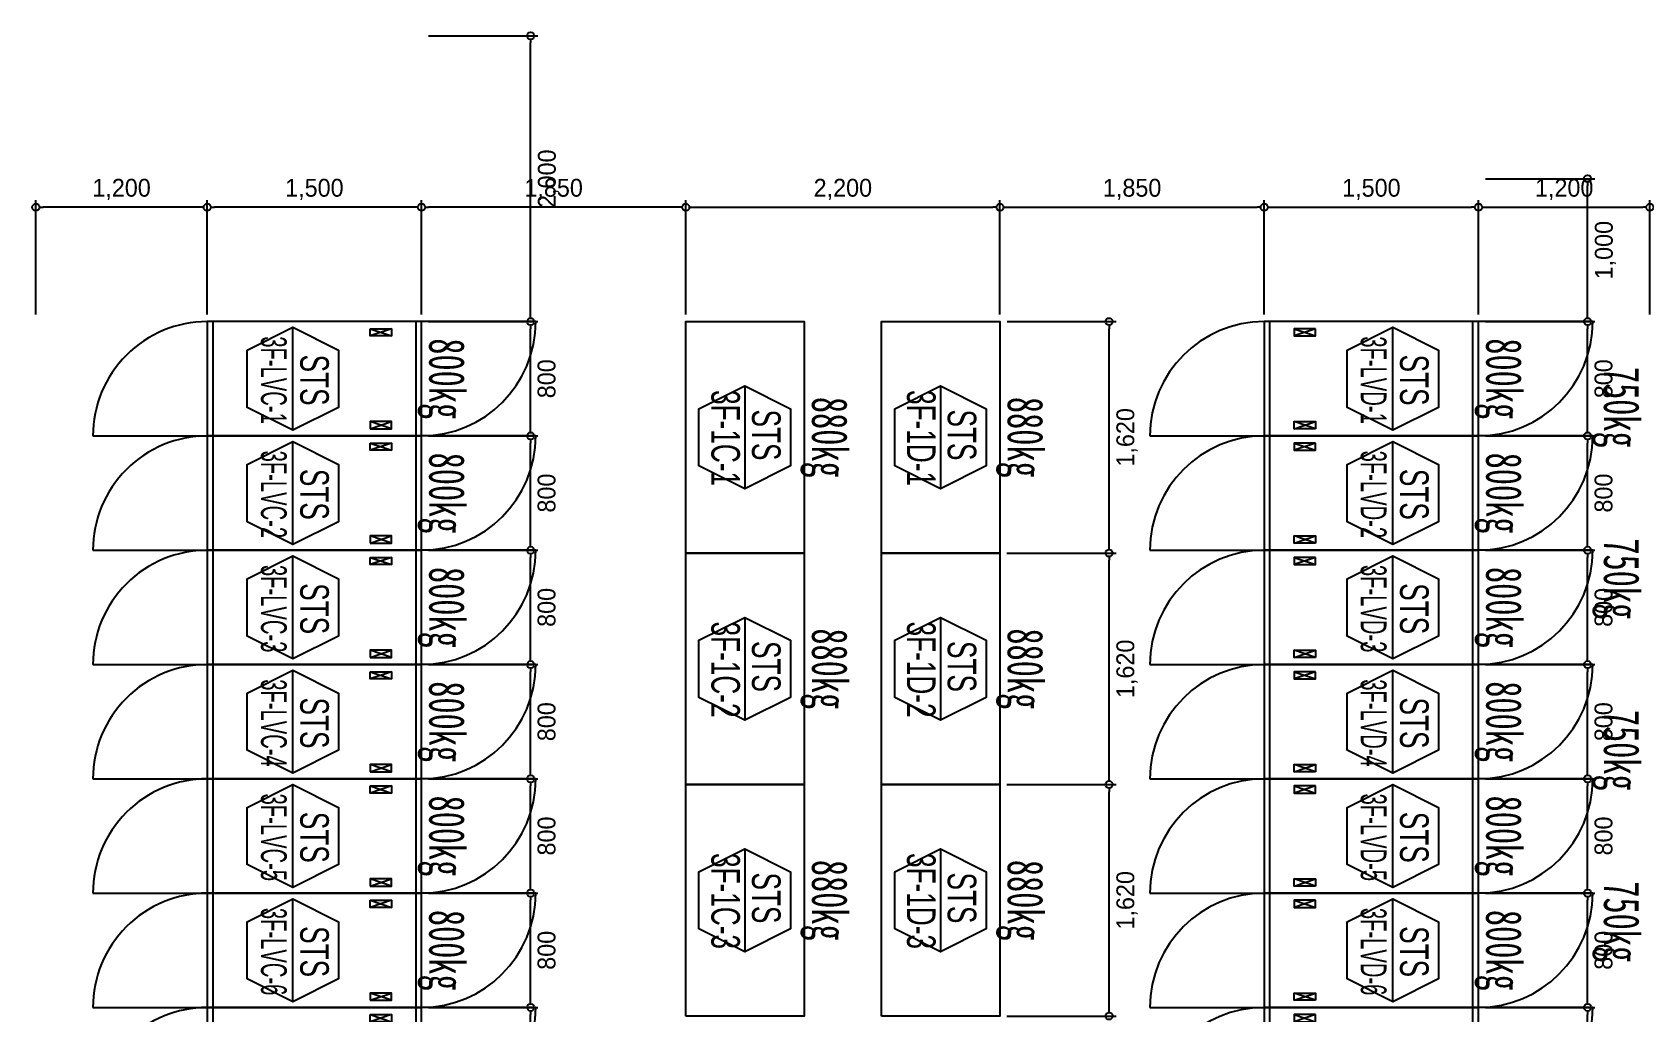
# Model space of a CAD drawing. Header units: millimetres. Extents: x 89978 to 501025, y -351975 to 837171.
# Drawn here: x 104129 to 115411, y 494075 to 500930 of the extents above; entities that cross this region are included whole.
import ezdxf
from ezdxf.enums import TextEntityAlignment as Align

# ---------------------------------------------------------------- set-up
doc = ezdxf.new("R2010")
doc.units = ezdxf.units.MM
doc.header["$LTSCALE"] = 150
doc.layers.get('Defpoints').update_dxf_attribs({"color": 150})
for name, color, linetype in [('------00 Switch Gear', 3, 'Continuous'), ('------00 Switch Gear_Number', 1, 'Continuous'), ('-----36 Dimension', 1, 'Continuous'), ('20251030_전기하중검토', 241, 'Continuous')]:
    doc.layers.add(name, color=color, linetype=linetype)
doc.styles.add('dd', font='')
doc.styles.add('ELEC', font='')
doc.styles.add('Gtx', font='')
doc.styles.get('dd').set_extended_font_data('DotumChe')
doc.styles.get('ELEC').set_extended_font_data('Dotum')
doc.styles.get('Gtx').set_extended_font_data('Dotum')
doc.dimstyles.new('ELEC', dxfattribs={"dimscale": 100, "dimtxt": 2, "dimasz": 1, "dimexe": 2, "dimexo": 1, "dimgap": 1, "dimtad": 1, "dimdec": 0, "dimrnd": 0.25, "dimzin": 9, "dimdsep": 32, "dimlunit": 6, "dimtxsty": 'ELEC', "dimblk": 'Z_DOT', "dimcen": 3, "dimclrd": 7, "dimclre": 7, "dimclrt": 3, "dimadec": 0, "dimazin": 0, "dimtfac": 1, "dimtdec": 0, "dimtix": 1, "dimtmove": 2, "dimatfit": 1, "dimfxl": 1, "dimarcsym": 0})

# ---------------------------------------------------------------- blocks, each defined once
blk = doc.blocks.new('STS-R')
blk.add_lwpolyline([(886994, -128588), (888614, -128588), (888614, -129418), (886994, -129418), (886994, -128588)])
blk = doc.blocks.new('_DOTBLANK')
at = {"color": 0, "linetype": 'ByBlock'}
blk.add_line((-0.5, 0), (-1, 0), dxfattribs=at)
blk.add_circle((0, 0), 0.5, dxfattribs=at)
blk = doc.blocks.new('*D905')
at = {"layer": '-----36 Dimension', "color": 0, "lineweight": -2, "transparency": 16777216}
for p, q in [((110954, 498905), (111718, 498905)), ((111668, 497335), (111668, 498855)), ((110952, 497285), (111718, 497285))]:
    blk.add_line(p, q, dxfattribs=at)
at = {"layer": 'Defpoints', "color": 0, "transparency": 16777216}
for p in [(110904, 498905, 0), (111668, 498905), (110902, 497285, 0)]:
    blk.add_point(p, dxfattribs=at)
at = {"layer": '-----36 Dimension', "color": 0, "lineweight": -2, "transparency": 16777216, "xscale": 50, "yscale": 50, "zscale": 50}
for p, rotation in [((111668, 498905), 90), ((111668, 497285), 270)]:
    blk.add_blockref('_DOTBLANK', p, dxfattribs=dict(at, rotation=rotation))
at = {"layer": '-----36 Dimension', "color": 0, "transparency": 16777216, "insert": (111793, 498095), "char_height": 125, "attachment_point": 5, "rotation": 90, "style": 'Gtx'}
blk.add_mtext('1,620', dxfattribs=at)
blk = doc.blocks.new('Z_DOT')
for p, q in [((-2, 0), (2, 0)), ((0, -2), (0, 2))]:
    blk.add_line(p, q)
for radius in [2.5, 1.25]:
    blk.add_circle((0, 0), radius)
blk = doc.blocks.new('*D906')
at = {"layer": '-----36 Dimension', "color": 0, "lineweight": -2, "transparency": 16777216}
for p, q in [((110954, 497285), (111718, 497285)), ((111668, 495715), (111668, 497235)), ((110952, 495665), (111718, 495665))]:
    blk.add_line(p, q, dxfattribs=at)
at = {"layer": 'Defpoints', "color": 0, "transparency": 16777216}
for p in [(110904, 497285, 0), (111668, 497285), (110902, 495665, 0)]:
    blk.add_point(p, dxfattribs=at)
at = {"layer": '-----36 Dimension', "color": 0, "lineweight": -2, "transparency": 16777216, "xscale": 50, "yscale": 50, "zscale": 50}
for p, rotation in [((111668, 497285), 90), ((111668, 495665), 270)]:
    blk.add_blockref('_DOTBLANK', p, dxfattribs=dict(at, rotation=rotation))
at = {"layer": '-----36 Dimension', "color": 0, "transparency": 16777216, "insert": (111793, 496475), "char_height": 125, "attachment_point": 5, "rotation": 90, "style": 'Gtx'}
blk.add_mtext('1,620', dxfattribs=at)
blk = doc.blocks.new('*D907')
at = {"layer": '-----36 Dimension', "color": 0, "lineweight": -2, "transparency": 16777216}
for p, q in [((110954, 495665), (111718, 495665)), ((111668, 494095), (111668, 495615)), ((110952, 494045), (111718, 494045))]:
    blk.add_line(p, q, dxfattribs=at)
at = {"layer": 'Defpoints', "color": 0, "transparency": 16777216}
for p in [(110904, 495665, 0), (111668, 495665), (110902, 494045, 0)]:
    blk.add_point(p, dxfattribs=at)
at = {"layer": '-----36 Dimension', "color": 0, "lineweight": -2, "transparency": 16777216, "xscale": 50, "yscale": 50, "zscale": 50}
for p, rotation in [((111668, 495665), 90), ((111668, 494045), 270)]:
    blk.add_blockref('_DOTBLANK', p, dxfattribs=dict(at, rotation=rotation))
at = {"layer": '-----36 Dimension', "color": 0, "transparency": 16777216, "insert": (111793, 494855), "char_height": 125, "attachment_point": 5, "rotation": 90, "style": 'Gtx'}
blk.add_mtext('1,620', dxfattribs=at)
blk = doc.blocks.new('800x1200')
at = {"layer": '------00 Switch Gear'}
for p, q in [((-1460, 0), (-1460, 800)), ((800, 800), (-42, 800)), ((-40, 0), (-40, 800)), ((-1290, 750), (-1140, 700)), ((-1140, 750), (-1290, 700)), ((-2300, 0), (-1458, 0)), ((-1290, 50), (-1140, 100)), ((-1140, 50), (-1290, 100))]:
    blk.add_line(p, q, dxfattribs=at)
for points in [[(0, 0), (0, 800), (-1500, 800), (-1500, 0)], [(-1140, 750), (-1290, 750), (-1290, 700), (-1140, 700)], [(-1140, 50), (-1290, 50), (-1290, 100), (-1140, 100)]]:
    blk.add_lwpolyline(points, close=True, dxfattribs=at)
for centre, start, end in [((-1500, 0), 90, 180), ((0, 800), 270, 0)]:
    blk.add_arc(centre, 800, start, end, dxfattribs=at)
blk = doc.blocks.new('*D1068')
at = {"layer": '-----36 Dimension', "color": 0, "lineweight": -2, "transparency": 16777216}
for p, q in [((105354, 498955), (105354, 499755)), ((106804, 499705), (105404, 499705)), ((106854, 498955), (106854, 499755))]:
    blk.add_line(p, q, dxfattribs=at)
at = {"layer": 'Defpoints', "color": 0, "transparency": 16777216}
for p in [(105354, 499705), (105354, 498905), (106854, 498905)]:
    blk.add_point(p, dxfattribs=at)
at = {"layer": '-----36 Dimension', "color": 0, "lineweight": -2, "transparency": 16777216, "xscale": 50, "yscale": 50, "zscale": 50, "rotation": 180}
blk.add_blockref('_DOTBLANK', (105354, 499705), dxfattribs=at)
at = {"layer": '-----36 Dimension', "color": 0, "lineweight": -2, "transparency": 16777216, "xscale": 50, "yscale": 50, "zscale": 50}
blk.add_blockref('_DOTBLANK', (106854, 499705), dxfattribs=at)
at = {"layer": '-----36 Dimension', "color": 0, "transparency": 16777216, "insert": (106104, 499830), "char_height": 125, "attachment_point": 5, "style": 'Gtx'}
blk.add_mtext('1,500', dxfattribs=at)
blk = doc.blocks.new('*D1069')
at = {"layer": '-----36 Dimension', "color": 0, "lineweight": -2, "transparency": 16777216}
for p, q in [((104154, 498955), (104154, 499755)), ((105304, 499705), (104204, 499705)), ((105354, 498955), (105354, 499755))]:
    blk.add_line(p, q, dxfattribs=at)
at = {"layer": 'Defpoints', "color": 0, "transparency": 16777216}
for p in [(104154, 499705), (104154, 498905), (105354, 498905)]:
    blk.add_point(p, dxfattribs=at)
at = {"layer": '-----36 Dimension', "color": 0, "lineweight": -2, "transparency": 16777216, "xscale": 50, "yscale": 50, "zscale": 50, "rotation": 180}
blk.add_blockref('_DOTBLANK', (104154, 499705), dxfattribs=at)
at = {"layer": '-----36 Dimension', "color": 0, "lineweight": -2, "transparency": 16777216, "xscale": 50, "yscale": 50, "zscale": 50}
blk.add_blockref('_DOTBLANK', (105354, 499705), dxfattribs=at)
at = {"layer": '-----36 Dimension', "color": 0, "transparency": 16777216, "insert": (104754, 499830), "char_height": 125, "attachment_point": 5, "style": 'Gtx'}
blk.add_mtext('1,200', dxfattribs=at)
blk = doc.blocks.new('*D1070')
at = {"layer": '-----36 Dimension', "color": 0, "lineweight": -2, "transparency": 16777216}
for p, q in [((106854, 498955, 0), (106854, 499755, 0)), ((108654, 499705, 0), (106904, 499705, 0)), ((108704, 498955, 0), (108704, 499755, 0))]:
    blk.add_line(p, q, dxfattribs=at)
at = {"layer": 'Defpoints', "color": 0, "transparency": 16777216}
for p in [(106854, 499705, 0), (106854, 498905), (108704, 498905)]:
    blk.add_point(p, dxfattribs=at)
at = {"layer": '-----36 Dimension', "color": 0, "lineweight": -2, "transparency": 16777216, "xscale": 50, "yscale": 50, "zscale": 50, "rotation": 180}
blk.add_blockref('_DOTBLANK', (106854, 499705, 0), dxfattribs=at)
at = {"layer": '-----36 Dimension', "color": 0, "lineweight": -2, "transparency": 16777216, "xscale": 50, "yscale": 50, "zscale": 50}
blk.add_blockref('_DOTBLANK', (108704, 499705, 0), dxfattribs=at)
at = {"layer": '-----36 Dimension', "color": 0, "transparency": 16777216, "insert": (107779, 499830, 0), "char_height": 125, "attachment_point": 5, "style": 'Gtx'}
blk.add_mtext('1,850', dxfattribs=at)
blk = doc.blocks.new('*D1071')
at = {"layer": '-----36 Dimension', "color": 0, "lineweight": -2, "transparency": 16777216}
for p, q in [((108704, 498955), (108704, 499755)), ((108754, 499705), (110854, 499705)), ((110904, 498955), (110904, 499755))]:
    blk.add_line(p, q, dxfattribs=at)
at = {"layer": 'Defpoints', "color": 0, "transparency": 16777216}
for p in [(110904, 499705), (108704, 498905), (110904, 498905)]:
    blk.add_point(p, dxfattribs=at)
at = {"layer": '-----36 Dimension', "color": 0, "lineweight": -2, "transparency": 16777216, "xscale": 50, "yscale": 50, "zscale": 50, "rotation": 180}
blk.add_blockref('_DOTBLANK', (108704, 499705), dxfattribs=at)
at = {"layer": '-----36 Dimension', "color": 0, "lineweight": -2, "transparency": 16777216, "xscale": 50, "yscale": 50, "zscale": 50}
blk.add_blockref('_DOTBLANK', (110904, 499705), dxfattribs=at)
at = {"layer": '-----36 Dimension', "color": 0, "transparency": 16777216, "insert": (109804, 499830), "char_height": 125, "attachment_point": 5, "style": 'Gtx'}
blk.add_mtext('2,200', dxfattribs=at)
blk = doc.blocks.new('*D1242')
at = {"layer": '-----36 Dimension', "color": 0, "lineweight": -2, "transparency": 16777216}
for p, q in [((110904, 498955), (110904, 499755)), ((110954, 499705), (112704, 499705)), ((112754, 498955), (112754, 499755))]:
    blk.add_line(p, q, dxfattribs=at)
at = {"layer": 'Defpoints', "color": 0, "transparency": 16777216}
for p in [(112754, 499705), (110904, 498905), (112754, 498905)]:
    blk.add_point(p, dxfattribs=at)
at = {"layer": '-----36 Dimension', "color": 0, "lineweight": -2, "transparency": 16777216, "xscale": 50, "yscale": 50, "zscale": 50, "rotation": 180}
blk.add_blockref('_DOTBLANK', (110904, 499705), dxfattribs=at)
at = {"layer": '-----36 Dimension', "color": 0, "lineweight": -2, "transparency": 16777216, "xscale": 50, "yscale": 50, "zscale": 50}
blk.add_blockref('_DOTBLANK', (112754, 499705), dxfattribs=at)
at = {"layer": '-----36 Dimension', "color": 0, "transparency": 16777216, "insert": (111829, 499830), "char_height": 125, "attachment_point": 5, "style": 'Gtx'}
blk.add_mtext('1,850', dxfattribs=at)
blk = doc.blocks.new('*D1243')
at = {"layer": '-----36 Dimension', "color": 0, "lineweight": -2, "transparency": 16777216}
for p, q in [((112754, 498955), (112754, 499755)), ((112804, 499705), (114204, 499705)), ((114254, 498955), (114254, 499755))]:
    blk.add_line(p, q, dxfattribs=at)
at = {"layer": 'Defpoints', "color": 0, "transparency": 16777216}
for p in [(114254, 499705), (112754, 498905), (114254, 498905)]:
    blk.add_point(p, dxfattribs=at)
at = {"layer": '-----36 Dimension', "color": 0, "lineweight": -2, "transparency": 16777216, "xscale": 50, "yscale": 50, "zscale": 50, "rotation": 180}
blk.add_blockref('_DOTBLANK', (112754, 499705), dxfattribs=at)
at = {"layer": '-----36 Dimension', "color": 0, "lineweight": -2, "transparency": 16777216, "xscale": 50, "yscale": 50, "zscale": 50}
blk.add_blockref('_DOTBLANK', (114254, 499705), dxfattribs=at)
at = {"layer": '-----36 Dimension', "color": 0, "transparency": 16777216, "insert": (113504, 499830), "char_height": 125, "attachment_point": 5, "style": 'Gtx'}
blk.add_mtext('1,500', dxfattribs=at)
blk = doc.blocks.new('*D1072')
at = {"layer": '-----36 Dimension', "color": 0, "lineweight": -2, "transparency": 16777216}
for p, q in [((114254, 498955), (114254, 499755)), ((114304, 499705), (115404, 499705)), ((115454, 498955), (115454, 499755))]:
    blk.add_line(p, q, dxfattribs=at)
at = {"layer": 'Defpoints', "color": 0, "transparency": 16777216}
for p in [(115454, 499705), (114254, 498905), (115454, 498905)]:
    blk.add_point(p, dxfattribs=at)
at = {"layer": '-----36 Dimension', "color": 0, "lineweight": -2, "transparency": 16777216, "xscale": 50, "yscale": 50, "zscale": 50, "rotation": 180}
blk.add_blockref('_DOTBLANK', (114254, 499705), dxfattribs=at)
at = {"layer": '-----36 Dimension', "color": 0, "lineweight": -2, "transparency": 16777216, "xscale": 50, "yscale": 50, "zscale": 50}
blk.add_blockref('_DOTBLANK', (115454, 499705), dxfattribs=at)
at = {"layer": '-----36 Dimension', "color": 0, "transparency": 16777216, "insert": (114854, 499830), "char_height": 125, "attachment_point": 5, "style": 'Gtx'}
blk.add_mtext('1,200', dxfattribs=at)
blk = doc.blocks.new('*D1077')
at = {"layer": '-----36 Dimension', "color": 0, "lineweight": -2, "transparency": 16777216}
for p, q in [((106904, 498905), (107668, 498905)), ((107618, 498155), (107618, 498855)), ((106904, 498105), (107668, 498105))]:
    blk.add_line(p, q, dxfattribs=at)
at = {"layer": 'Defpoints', "color": 0, "transparency": 16777216}
for p in [(106854, 498905, 0), (107618, 498905), (106854, 498105, 0)]:
    blk.add_point(p, dxfattribs=at)
at = {"layer": '-----36 Dimension', "color": 0, "lineweight": -2, "transparency": 16777216, "xscale": 50, "yscale": 50, "zscale": 50}
for p, rotation in [((107618, 498905), 90), ((107618, 498105), 270)]:
    blk.add_blockref('_DOTBLANK', p, dxfattribs=dict(at, rotation=rotation))
at = {"layer": '-----36 Dimension', "color": 0, "transparency": 16777216, "insert": (107730, 498505), "char_height": 125, "attachment_point": 5, "rotation": 90, "style": 'Gtx'}
blk.add_mtext('800', dxfattribs=at)
blk = doc.blocks.new('*D1078')
at = {"layer": '-----36 Dimension', "color": 0, "lineweight": -2, "transparency": 16777216}
for p, q in [((106904, 498105), (107668, 498105)), ((107618, 497355), (107618, 498055)), ((106904, 497305), (107668, 497305))]:
    blk.add_line(p, q, dxfattribs=at)
at = {"layer": 'Defpoints', "color": 0, "transparency": 16777216}
for p in [(106854, 498105, 0), (107618, 498105), (106854, 497305, 0)]:
    blk.add_point(p, dxfattribs=at)
at = {"layer": '-----36 Dimension', "color": 0, "lineweight": -2, "transparency": 16777216, "xscale": 50, "yscale": 50, "zscale": 50}
for p, rotation in [((107618, 498105), 90), ((107618, 497305), 270)]:
    blk.add_blockref('_DOTBLANK', p, dxfattribs=dict(at, rotation=rotation))
at = {"layer": '-----36 Dimension', "color": 0, "transparency": 16777216, "insert": (107730, 497705), "char_height": 125, "attachment_point": 5, "rotation": 90, "style": 'Gtx'}
blk.add_mtext('800', dxfattribs=at)
blk = doc.blocks.new('*D1079')
at = {"layer": '-----36 Dimension', "color": 0, "lineweight": -2, "transparency": 16777216}
for p, q in [((106904, 497305), (107668, 497305)), ((107618, 496555), (107618, 497255)), ((106904, 496505), (107668, 496505))]:
    blk.add_line(p, q, dxfattribs=at)
at = {"layer": 'Defpoints', "color": 0, "transparency": 16777216}
for p in [(106854, 497305, 0), (107618, 497305), (106854, 496505, 0)]:
    blk.add_point(p, dxfattribs=at)
at = {"layer": '-----36 Dimension', "color": 0, "lineweight": -2, "transparency": 16777216, "xscale": 50, "yscale": 50, "zscale": 50}
for p, rotation in [((107618, 497305), 90), ((107618, 496505), 270)]:
    blk.add_blockref('_DOTBLANK', p, dxfattribs=dict(at, rotation=rotation))
at = {"layer": '-----36 Dimension', "color": 0, "transparency": 16777216, "insert": (107730, 496905), "char_height": 125, "attachment_point": 5, "rotation": 90, "style": 'Gtx'}
blk.add_mtext('800', dxfattribs=at)
blk = doc.blocks.new('*D1080')
at = {"layer": '-----36 Dimension', "color": 0, "lineweight": -2, "transparency": 16777216}
for p, q in [((106904, 496505), (107668, 496505)), ((107618, 495755), (107618, 496455)), ((106904, 495705), (107668, 495705))]:
    blk.add_line(p, q, dxfattribs=at)
at = {"layer": 'Defpoints', "color": 0, "transparency": 16777216}
for p in [(106854, 496505, 0), (107618, 496505), (106854, 495705, 0)]:
    blk.add_point(p, dxfattribs=at)
at = {"layer": '-----36 Dimension', "color": 0, "lineweight": -2, "transparency": 16777216, "xscale": 50, "yscale": 50, "zscale": 50}
for p, rotation in [((107618, 496505), 90), ((107618, 495705), 270)]:
    blk.add_blockref('_DOTBLANK', p, dxfattribs=dict(at, rotation=rotation))
at = {"layer": '-----36 Dimension', "color": 0, "transparency": 16777216, "insert": (107730, 496105), "char_height": 125, "attachment_point": 5, "rotation": 90, "style": 'Gtx'}
blk.add_mtext('800', dxfattribs=at)
blk = doc.blocks.new('*D1081')
at = {"layer": '-----36 Dimension', "color": 0, "lineweight": -2, "transparency": 16777216}
for p, q in [((106904, 495705), (107668, 495705)), ((107618, 494955), (107618, 495655)), ((106904, 494905), (107668, 494905))]:
    blk.add_line(p, q, dxfattribs=at)
at = {"layer": 'Defpoints', "color": 0, "transparency": 16777216}
for p in [(106854, 495705, 0), (107618, 495705), (106854, 494905, 0)]:
    blk.add_point(p, dxfattribs=at)
at = {"layer": '-----36 Dimension', "color": 0, "lineweight": -2, "transparency": 16777216, "xscale": 50, "yscale": 50, "zscale": 50}
for p, rotation in [((107618, 495705), 90), ((107618, 494905), 270)]:
    blk.add_blockref('_DOTBLANK', p, dxfattribs=dict(at, rotation=rotation))
at = {"layer": '-----36 Dimension', "color": 0, "transparency": 16777216, "insert": (107730, 495305), "char_height": 125, "attachment_point": 5, "rotation": 90, "style": 'Gtx'}
blk.add_mtext('800', dxfattribs=at)
blk = doc.blocks.new('*D1082')
at = {"layer": '-----36 Dimension', "color": 0, "lineweight": -2, "transparency": 16777216}
for p, q in [((106904, 494905), (107668, 494905)), ((107618, 494155), (107618, 494855)), ((106904, 494105), (107668, 494105))]:
    blk.add_line(p, q, dxfattribs=at)
at = {"layer": 'Defpoints', "color": 0, "transparency": 16777216}
for p in [(106854, 494905, 0), (107618, 494905), (106854, 494105, 0)]:
    blk.add_point(p, dxfattribs=at)
at = {"layer": '-----36 Dimension', "color": 0, "lineweight": -2, "transparency": 16777216, "xscale": 50, "yscale": 50, "zscale": 50}
for p, rotation in [((107618, 494905), 90), ((107618, 494105), 270)]:
    blk.add_blockref('_DOTBLANK', p, dxfattribs=dict(at, rotation=rotation))
at = {"layer": '-----36 Dimension', "color": 0, "transparency": 16777216, "insert": (107730, 494505), "char_height": 125, "attachment_point": 5, "rotation": 90, "style": 'Gtx'}
blk.add_mtext('800', dxfattribs=at)
blk = doc.blocks.new('*D1083')
at = {"layer": '-----36 Dimension', "color": 0, "lineweight": -2, "transparency": 16777216}
for p, q in [((106904, 494105), (107668, 494105)), ((107618, 493355), (107618, 494055)), ((106904, 493305), (107668, 493305))]:
    blk.add_line(p, q, dxfattribs=at)
at = {"layer": 'Defpoints', "color": 0, "transparency": 16777216}
for p in [(106854, 494105, 0), (107618, 494105), (106854, 493305, 0)]:
    blk.add_point(p, dxfattribs=at)
at = {"layer": '-----36 Dimension', "color": 0, "lineweight": -2, "transparency": 16777216, "xscale": 50, "yscale": 50, "zscale": 50}
for p, rotation in [((107618, 494105), 90), ((107618, 493305), 270)]:
    blk.add_blockref('_DOTBLANK', p, dxfattribs=dict(at, rotation=rotation))
at = {"layer": '-----36 Dimension', "color": 0, "transparency": 16777216, "insert": (107730, 493705), "char_height": 125, "attachment_point": 5, "rotation": 90, "style": 'Gtx'}
blk.add_mtext('800', dxfattribs=at)
blk = doc.blocks.new('*D1089')
at = {"layer": '-----36 Dimension', "color": 0, "lineweight": -2, "transparency": 16777216}
for p, q in [((106904, 500905), (107668, 500905)), ((107618, 498955), (107618, 500855)), ((106904, 498905), (107668, 498905))]:
    blk.add_line(p, q, dxfattribs=at)
at = {"layer": 'Defpoints', "color": 0, "transparency": 16777216}
for p in [(106854, 500905), (107618, 500905), (106854, 498905)]:
    blk.add_point(p, dxfattribs=at)
at = {"layer": '-----36 Dimension', "color": 0, "lineweight": -2, "transparency": 16777216, "xscale": 50, "yscale": 50, "zscale": 50}
for p, rotation in [((107618, 500905), 90), ((107618, 498905), 270)]:
    blk.add_blockref('_DOTBLANK', p, dxfattribs=dict(at, rotation=rotation))
at = {"layer": '-----36 Dimension', "color": 0, "transparency": 16777216, "insert": (107743, 499905), "char_height": 125, "attachment_point": 5, "rotation": 90, "style": 'Gtx'}
blk.add_mtext('2,000', dxfattribs=at)
blk = doc.blocks.new('*D1090')
at = {"layer": '-----36 Dimension', "color": 0, "lineweight": -2, "transparency": 16777216}
for p, q in [((114304, 498905), (115068, 498905)), ((115018, 498155), (115018, 498855)), ((114304, 498105), (115068, 498105))]:
    blk.add_line(p, q, dxfattribs=at)
at = {"layer": 'Defpoints', "color": 0, "transparency": 16777216}
for p in [(114254, 498905, 0), (115018, 498905), (114254, 498105, 0)]:
    blk.add_point(p, dxfattribs=at)
at = {"layer": '-----36 Dimension', "color": 0, "lineweight": -2, "transparency": 16777216, "xscale": 50, "yscale": 50, "zscale": 50}
for p, rotation in [((115018, 498905), 90), ((115018, 498105), 270)]:
    blk.add_blockref('_DOTBLANK', p, dxfattribs=dict(at, rotation=rotation))
at = {"layer": '-----36 Dimension', "color": 0, "transparency": 16777216, "insert": (115130, 498505), "char_height": 125, "attachment_point": 5, "rotation": 90, "style": 'Gtx'}
blk.add_mtext('800', dxfattribs=at)
blk = doc.blocks.new('*D1091')
at = {"layer": '-----36 Dimension', "color": 0, "lineweight": -2, "transparency": 16777216}
for p, q in [((114304, 498105), (115068, 498105)), ((115018, 497355), (115018, 498055)), ((114304, 497305), (115068, 497305))]:
    blk.add_line(p, q, dxfattribs=at)
at = {"layer": 'Defpoints', "color": 0, "transparency": 16777216}
for p in [(114254, 498105, 0), (115018, 498105), (114254, 497305, 0)]:
    blk.add_point(p, dxfattribs=at)
at = {"layer": '-----36 Dimension', "color": 0, "lineweight": -2, "transparency": 16777216, "xscale": 50, "yscale": 50, "zscale": 50}
for p, rotation in [((115018, 498105), 90), ((115018, 497305), 270)]:
    blk.add_blockref('_DOTBLANK', p, dxfattribs=dict(at, rotation=rotation))
at = {"layer": '-----36 Dimension', "color": 0, "transparency": 16777216, "insert": (115130, 497705), "char_height": 125, "attachment_point": 5, "rotation": 90, "style": 'Gtx'}
blk.add_mtext('800', dxfattribs=at)
blk = doc.blocks.new('*D1092')
at = {"layer": '-----36 Dimension', "color": 0, "lineweight": -2, "transparency": 16777216}
for p, q in [((114304, 497305), (115068, 497305)), ((115018, 496555), (115018, 497255)), ((114304, 496505), (115068, 496505))]:
    blk.add_line(p, q, dxfattribs=at)
at = {"layer": 'Defpoints', "color": 0, "transparency": 16777216}
for p in [(114254, 497305, 0), (115018, 497305), (114254, 496505, 0)]:
    blk.add_point(p, dxfattribs=at)
at = {"layer": '-----36 Dimension', "color": 0, "lineweight": -2, "transparency": 16777216, "xscale": 50, "yscale": 50, "zscale": 50}
for p, rotation in [((115018, 497305), 90), ((115018, 496505), 270)]:
    blk.add_blockref('_DOTBLANK', p, dxfattribs=dict(at, rotation=rotation))
at = {"layer": '-----36 Dimension', "color": 0, "transparency": 16777216, "insert": (115130, 496905), "char_height": 125, "attachment_point": 5, "rotation": 90, "style": 'Gtx'}
blk.add_mtext('800', dxfattribs=at)
blk = doc.blocks.new('*D1093')
at = {"layer": '-----36 Dimension', "color": 0, "lineweight": -2, "transparency": 16777216}
for p, q in [((114304, 496505), (115068, 496505)), ((115018, 495755), (115018, 496455)), ((114304, 495705), (115068, 495705))]:
    blk.add_line(p, q, dxfattribs=at)
at = {"layer": 'Defpoints', "color": 0, "transparency": 16777216}
for p in [(114254, 496505, 0), (115018, 496505), (114254, 495705, 0)]:
    blk.add_point(p, dxfattribs=at)
at = {"layer": '-----36 Dimension', "color": 0, "lineweight": -2, "transparency": 16777216, "xscale": 50, "yscale": 50, "zscale": 50}
for p, rotation in [((115018, 496505), 90), ((115018, 495705), 270)]:
    blk.add_blockref('_DOTBLANK', p, dxfattribs=dict(at, rotation=rotation))
at = {"layer": '-----36 Dimension', "color": 0, "transparency": 16777216, "insert": (115130, 496105), "char_height": 125, "attachment_point": 5, "rotation": 90, "style": 'Gtx'}
blk.add_mtext('800', dxfattribs=at)
blk = doc.blocks.new('*D1094')
at = {"layer": '-----36 Dimension', "color": 0, "lineweight": -2, "transparency": 16777216}
for p, q in [((114304, 495705), (115068, 495705)), ((115018, 494955), (115018, 495655)), ((114304, 494905), (115068, 494905))]:
    blk.add_line(p, q, dxfattribs=at)
at = {"layer": 'Defpoints', "color": 0, "transparency": 16777216}
for p in [(114254, 495705, 0), (115018, 495705), (114254, 494905, 0)]:
    blk.add_point(p, dxfattribs=at)
at = {"layer": '-----36 Dimension', "color": 0, "lineweight": -2, "transparency": 16777216, "xscale": 50, "yscale": 50, "zscale": 50}
for p, rotation in [((115018, 495705), 90), ((115018, 494905), 270)]:
    blk.add_blockref('_DOTBLANK', p, dxfattribs=dict(at, rotation=rotation))
at = {"layer": '-----36 Dimension', "color": 0, "transparency": 16777216, "insert": (115130, 495305), "char_height": 125, "attachment_point": 5, "rotation": 90, "style": 'Gtx'}
blk.add_mtext('800', dxfattribs=at)
blk = doc.blocks.new('*D1095')
at = {"layer": '-----36 Dimension', "color": 0, "lineweight": -2, "transparency": 16777216}
for p, q in [((114304, 494905), (115068, 494905)), ((115018, 494155), (115018, 494855)), ((114304, 494105), (115068, 494105))]:
    blk.add_line(p, q, dxfattribs=at)
at = {"layer": 'Defpoints', "color": 0, "transparency": 16777216}
for p in [(114254, 494905, 0), (115018, 494905), (114254, 494105, 0)]:
    blk.add_point(p, dxfattribs=at)
at = {"layer": '-----36 Dimension', "color": 0, "lineweight": -2, "transparency": 16777216, "xscale": 50, "yscale": 50, "zscale": 50}
for p, rotation in [((115018, 494905), 90), ((115018, 494105), 270)]:
    blk.add_blockref('_DOTBLANK', p, dxfattribs=dict(at, rotation=rotation))
at = {"layer": '-----36 Dimension', "color": 0, "transparency": 16777216, "insert": (115130, 494505), "char_height": 125, "attachment_point": 5, "rotation": 90, "style": 'Gtx'}
blk.add_mtext('800', dxfattribs=at)
blk = doc.blocks.new('*D1096')
at = {"layer": '-----36 Dimension', "color": 0, "lineweight": -2, "transparency": 16777216}
for p, q in [((114304, 494105), (115068, 494105)), ((115018, 493355), (115018, 494055)), ((114304, 493305), (115068, 493305))]:
    blk.add_line(p, q, dxfattribs=at)
at = {"layer": 'Defpoints', "color": 0, "transparency": 16777216}
for p in [(114254, 494105, 0), (115018, 494105), (114254, 493305, 0)]:
    blk.add_point(p, dxfattribs=at)
at = {"layer": '-----36 Dimension', "color": 0, "lineweight": -2, "transparency": 16777216, "xscale": 50, "yscale": 50, "zscale": 50}
for p, rotation in [((115018, 494105), 90), ((115018, 493305), 270)]:
    blk.add_blockref('_DOTBLANK', p, dxfattribs=dict(at, rotation=rotation))
at = {"layer": '-----36 Dimension', "color": 0, "transparency": 16777216, "insert": (115130, 493705), "char_height": 125, "attachment_point": 5, "rotation": 90, "style": 'Gtx'}
blk.add_mtext('800', dxfattribs=at)
blk = doc.blocks.new('*D1222')
at = {"layer": '-----36 Dimension', "color": 0, "lineweight": -2, "transparency": 16777216}
for p, q in [((114304, 499905), (115068, 499905)), ((115018, 498955), (115018, 499855)), ((114304, 498905), (115068, 498905))]:
    blk.add_line(p, q, dxfattribs=at)
at = {"layer": 'Defpoints', "color": 0, "transparency": 16777216}
for p in [(114254, 499905), (115018, 499905), (114254, 498905)]:
    blk.add_point(p, dxfattribs=at)
at = {"layer": '-----36 Dimension', "color": 0, "lineweight": -2, "transparency": 16777216, "xscale": 50, "yscale": 50, "zscale": 50}
for p, rotation in [((115018, 499905), 90), ((115018, 498905), 270)]:
    blk.add_blockref('_DOTBLANK', p, dxfattribs=dict(at, rotation=rotation))
at = {"layer": '-----36 Dimension', "color": 0, "transparency": 16777216, "insert": (115143, 499405), "char_height": 125, "attachment_point": 5, "rotation": 90, "style": 'Gtx'}
blk.add_mtext('1,000', dxfattribs=at)

msp = doc.modelspace()

# ---------------------------------------------------------------- linework, layer by layer
at = {"layer": '------00 Switch Gear_Number', "elevation": 0}
for points in [[(105953.6, 498145), (105953.6, 498865), (106273.6, 498705.4), (106273.6, 498304.7), (105953.6, 498145), (105633.6, 498304.7), (105633.6, 498705.4), (105953.6, 498865)], [(113653.6, 498145), (113653.6, 498865), (113973.6, 498705.4), (113973.6, 498304.7), (113653.6, 498145), (113333.6, 498304.7), (113333.6, 498705.4), (113653.6, 498865)], [(105953.6, 497345), (105953.6, 498065), (106273.6, 497905.4), (106273.6, 497504.7), (105953.6, 497345), (105633.6, 497504.7), (105633.6, 497905.4), (105953.6, 498065)], [(113653.6, 497345), (113653.6, 498065), (113973.6, 497905.4), (113973.6, 497504.7), (113653.6, 497345), (113333.6, 497504.7), (113333.6, 497905.4), (113653.6, 498065)], [(105953.6, 496545), (105953.6, 497265), (106273.6, 497105.4), (106273.6, 496704.7), (105953.6, 496545), (105633.6, 496704.7), (105633.6, 497105.4), (105953.6, 497265)], [(113653.6, 496545), (113653.6, 497265), (113973.6, 497105.4), (113973.6, 496704.7), (113653.6, 496545), (113333.6, 496704.7), (113333.6, 497105.4), (113653.6, 497265)], [(105953.6, 495745), (105953.6, 496465), (106273.6, 496305.4), (106273.6, 495904.7), (105953.6, 495745), (105633.6, 495904.7), (105633.6, 496305.4), (105953.6, 496465)], [(113653.6, 495745), (113653.6, 496465), (113973.6, 496305.4), (113973.6, 495904.7), (113653.6, 495745), (113333.6, 495904.7), (113333.6, 496305.4), (113653.6, 496465)], [(105953.6, 494945), (105953.6, 495665), (106273.6, 495505.4), (106273.6, 495104.7), (105953.6, 494945), (105633.6, 495104.7), (105633.6, 495505.4), (105953.6, 495665)], [(113653.6, 494945), (113653.6, 495665), (113973.6, 495505.4), (113973.6, 495104.7), (113653.6, 494945), (113333.6, 495104.7), (113333.6, 495505.4), (113653.6, 495665)], [(105953.6, 494145), (105953.6, 494865), (106273.6, 494705.4), (106273.6, 494304.7), (105953.6, 494145), (105633.6, 494304.7), (105633.6, 494705.4), (105953.6, 494865)], [(113653.6, 494145), (113653.6, 494865), (113973.6, 494705.4), (113973.6, 494304.7), (113653.6, 494145), (113333.6, 494304.7), (113333.6, 494705.4), (113653.6, 494865)]]:
    msp.add_lwpolyline(points, dxfattribs=at)
at = {"layer": '------00 Switch Gear_Number', "color": 1, "elevation": 0}
for points in [[(109116.6, 498455), (109116.6, 497735), (108796.6, 497894.7), (108796.6, 498295.4), (109116.6, 498455), (109436.6, 498295.4), (109436.6, 497894.7), (109116.6, 497735)], [(110486.6, 498455), (110486.6, 497735), (110166.6, 497894.7), (110166.6, 498295.4), (110486.6, 498455), (110806.6, 498295.4), (110806.6, 497894.7), (110486.6, 497735)], [(109116.6, 496835), (109116.6, 496115), (108796.6, 496274.7), (108796.6, 496675.4), (109116.6, 496835), (109436.6, 496675.4), (109436.6, 496274.7), (109116.6, 496115)], [(110486.6, 496835), (110486.6, 496115), (110166.6, 496274.7), (110166.6, 496675.4), (110486.6, 496835), (110806.6, 496675.4), (110806.6, 496274.7), (110486.6, 496115)], [(109116.6, 495215), (109116.6, 494495), (108796.6, 494654.7), (108796.6, 495055.4), (109116.6, 495215), (109436.6, 495055.4), (109436.6, 494654.7), (109116.6, 494495)], [(110486.6, 495215), (110486.6, 494495), (110166.6, 494654.7), (110166.6, 495055.4), (110486.6, 495215), (110806.6, 495055.4), (110806.6, 494654.7), (110486.6, 494495)]]:
    msp.add_lwpolyline(points, dxfattribs=at)

# ---------------------------------------------------------------- block references
at = {"layer": '------00 Switch Gear'}
for name, p, rotation in [('800x1200', (105353.6, 498905), 180), ('STS-R', (-19884.4, -389708.7), 90.00000000000001), ('STS-R', (-18514.4, -389708.7), 90.00000000000001), ('800x1200', (105353.6, 498105), 180), ('800x1200', (105353.6, 497305), 180), ('STS-R', (-19884.4, -391328.7), 90.00000000000001), ('STS-R', (-18514.4, -391328.7), 90.00000000000001), ('800x1200', (105353.6, 496505), 180), ('800x1200', (105353.6, 495705), 180), ('STS-R', (-19884.4, -392948.7), 90.00000000000001), ('STS-R', (-18514.4, -392948.7), 90.00000000000001), ('800x1200', (105353.6, 494905), 180), ('800x1200', (105353.6, 494105), 180)]:
    msp.add_blockref(name, p, dxfattribs=dict(at, rotation=rotation))
for p in [(114253.6, 498105), (114253.6, 497305), (114253.6, 496505), (114253.6, 495705), (114253.6, 494905), (114253.6, 494105), (114253.6, 493305)]:
    msp.add_blockref('800x1200', p, dxfattribs=at)

# ---------------------------------------------------------------- texts
at = {"layer": '------00 Switch Gear_Number', "color": 0, "style": 'ELEC'}
for s, height, width, p in [('3F-LVC-1', 180, 0.6, (105820.1, 498495.8)), ('3F-LVD-1', 180, 0.6, (113520.1, 498495.8)), ('STS', 200, 0.7, (106104.8, 498495.8)), ('STS', 200, 0.7, (113804.8, 498495.8)), ('3F-1C-1', 200, 0.7, (108983.1, 498090)), ('3F-1D-1', 200, 0.7, (110353.1, 498090)), ('STS', 200, 0.7, (109267.8, 498111.4)), ('STS', 200, 0.7, (110637.8, 498111.4)), ('3F-LVC-2', 180, 0.6, (105820.1, 497695.8)), ('3F-LVD-2', 180, 0.6, (113520.1, 497695.8)), ('STS', 200, 0.7, (106104.8, 497695.8)), ('STS', 200, 0.7, (113804.8, 497695.8)), ('3F-LVC-3', 180, 0.6, (105820.1, 496895.8)), ('3F-LVD-3', 180, 0.6, (113520.1, 496895.8)), ('STS', 200, 0.7, (106104.8, 496895.8)), ('STS', 200, 0.7, (113804.8, 496895.8)), ('3F-1C-2', 200, 0.7, (108983.1, 496470)), ('3F-1D-2', 200, 0.7, (110353.1, 496470)), ('STS', 200, 0.7, (109267.8, 496491.4)), ('STS', 200, 0.7, (110637.8, 496491.4)), ('3F-LVC-4', 180, 0.6, (105820.1, 496095.8)), ('3F-LVD-4', 180, 0.6, (113520.1, 496095.8)), ('STS', 200, 0.7, (106104.8, 496095.8)), ('STS', 200, 0.7, (113804.8, 496095.8)), ('3F-LVC-5', 180, 0.6, (105820.1, 495295.8)), ('3F-LVD-5', 180, 0.6, (113520.1, 495295.8)), ('STS', 200, 0.7, (106104.8, 495295.8)), ('STS', 200, 0.7, (113804.8, 495295.8)), ('3F-1C-3', 200, 0.7, (108983.1, 494850)), ('3F-1D-3', 200, 0.7, (110353.1, 494850)), ('STS', 200, 0.7, (109267.8, 494871.4)), ('STS', 200, 0.7, (110637.8, 494871.4)), ('3F-LVC-6', 180, 0.6, (105820.1, 494495.8)), ('3F-LVD-6', 180, 0.6, (113520.1, 494495.8)), ('STS', 200, 0.7, (106104.8, 494495.8)), ('STS', 200, 0.7, (113804.8, 494495.8))]:
    msp.add_text(s, height=height, rotation=270, dxfattribs=dict(at, width=width)).set_placement(p, align=Align.MIDDLE_CENTER)
at = {"layer": '20251030_전기하중검토', "style": 'dd', "width": 0.7}
for s, p in [('800kg', (106997.6, 498505.3)), ('800kg', (114397.6, 498505.3)), ('750kg', (115221.9, 498305.3)), ('880kg', (109677.6, 498095.3)), ('880kg', (111047.6, 498095.3)), ('800kg', (106997.6, 497705.3)), ('800kg', (114397.6, 497705.3)), ('750kg', (115221.9, 497105.3)), ('800kg', (106997.6, 496905.3)), ('800kg', (114397.6, 496905.3)), ('880kg', (109677.6, 496475.3)), ('880kg', (111047.6, 496475.3)), ('800kg', (106997.6, 496105.3)), ('800kg', (114397.6, 496105.3)), ('750kg', (115221.9, 495905.3)), ('800kg', (106997.6, 495305.3)), ('800kg', (114397.6, 495305.3)), ('880kg', (109677.6, 494855.3)), ('880kg', (111047.6, 494855.3)), ('750kg', (115221.9, 494705.3)), ('800kg', (106997.6, 494505.3)), ('800kg', (114397.6, 494505.3))]:
    msp.add_text(s, height=250, rotation=270, dxfattribs=at).set_placement(p, align=Align.MIDDLE)

# ---------------------------------------------------------------- dimensions: what is measured, and where the dimension line sits
at = {"layer": '-----36 Dimension'}
for base, p1, p2, picture, middle in [((107617.9, 500905), (106853.6, 498905), (106853.6, 500905), '*D1089', (107742.5, 499905)), ((115017.9, 499905), (114253.6, 498905), (114253.6, 499905), '*D1222', (115142.5, 499405)), ((107617.9, 498905, 0), (106853.6, 498105), (106853.6, 498905), '*D1077', (107730.5, 498505, 0)), ((111667.9, 498905, 0), (110901.6, 497285), (110903.6, 498905), '*D905', (111792.5, 498095, 0)), ((115017.9, 498905, 0), (114253.6, 498105), (114253.6, 498905), '*D1090', (115130.5, 498505, 0)), ((107617.9, 498105, 0), (106853.6, 497305), (106853.6, 498105), '*D1078', (107730.5, 497705, 0)), ((115017.9, 498105, 0), (114253.6, 497305), (114253.6, 498105), '*D1091', (115130.5, 497705, 0)), ((107617.9, 497305, 0), (106853.6, 496505), (106853.6, 497305), '*D1079', (107730.5, 496905, 0)), ((111667.9, 497285, 0), (110901.6, 495665), (110903.6, 497285), '*D906', (111792.5, 496475, 0)), ((115017.9, 497305, 0), (114253.6, 496505), (114253.6, 497305), '*D1092', (115130.5, 496905, 0)), ((107617.9, 496505, 0), (106853.6, 495705), (106853.6, 496505), '*D1080', (107730.5, 496105, 0)), ((115017.9, 496505, 0), (114253.6, 495705), (114253.6, 496505), '*D1093', (115130.5, 496105, 0)), ((107617.9, 495705, 0), (106853.6, 494905), (106853.6, 495705), '*D1081', (107730.5, 495305, 0)), ((111667.9, 495665, 0), (110901.6, 494045), (110903.6, 495665), '*D907', (111792.5, 494855, 0)), ((115017.9, 495705, 0), (114253.6, 494905), (114253.6, 495705), '*D1094', (115130.5, 495305, 0)), ((107617.9, 494905, 0), (106853.6, 494105), (106853.6, 494905), '*D1082', (107730.5, 494505, 0)), ((115017.9, 494905, 0), (114253.6, 494105), (114253.6, 494905), '*D1095', (115130.5, 494505, 0)), ((107617.9, 494105, 0), (106853.6, 493305), (106853.6, 494105), '*D1083', (107730.5, 493705, 0)), ((115017.9, 494105, 0), (114253.6, 493305), (114253.6, 494105), '*D1096', (115130.5, 493705, 0))]:
    dim = msp.add_linear_dim(base=base, p1=p1, p2=p2, angle=270, dimstyle='ELEC', override={"dimscale": 50, "dimtxt": 2.5, "dimexe": 1, "dimtad": 2, "dimtxsty": 'Gtx', "dimblk1": 'DOTBLANK', "dimblk2": 'DOTBLANK', "dimsah": 1, "dimclrd": 0, "dimclre": 0, "dimclrt": 0}, dxfattribs=at)
    dim.commit()
    dim.dimension.update_dxf_attribs({"geometry": picture, "text_midpoint": middle})
for base, p1, p2, picture, middle in [((104153.6, 499705), (105353.6, 498905), (104153.6, 498905), '*D1069', (104753.6, 499829.6)), ((105353.6, 499705), (106853.6, 498905), (105353.6, 498905), '*D1068', (106103.6, 499829.6)), ((106853.6, 499705, 0), (108703.6, 498905), (106853.6, 498905), '*D1070', (107778.6, 499829.6, 0)), ((110903.6, 499705), (108703.6, 498905), (110903.6, 498905), '*D1071', (109803.6, 499829.6)), ((112753.6, 499705), (110903.6, 498905), (112753.6, 498905), '*D1242', (111828.6, 499829.6)), ((114253.6, 499705), (112753.6, 498905), (114253.6, 498905), '*D1243', (113503.6, 499829.6)), ((115453.6, 499705), (114253.6, 498905), (115453.6, 498905), '*D1072', (114853.6, 499829.6))]:
    dim = msp.add_linear_dim(base=base, p1=p1, p2=p2, dimstyle='ELEC', override={"dimscale": 50, "dimtxt": 2.5, "dimexe": 1, "dimtad": 2, "dimtxsty": 'Gtx', "dimblk1": 'DOTBLANK', "dimblk2": 'DOTBLANK', "dimsah": 1, "dimclrd": 0, "dimclre": 0, "dimclrt": 0}, dxfattribs=at)
    dim.commit()
    dim.dimension.update_dxf_attribs({"geometry": picture, "text_midpoint": middle})

doc.saveas('drawing.dxf')
